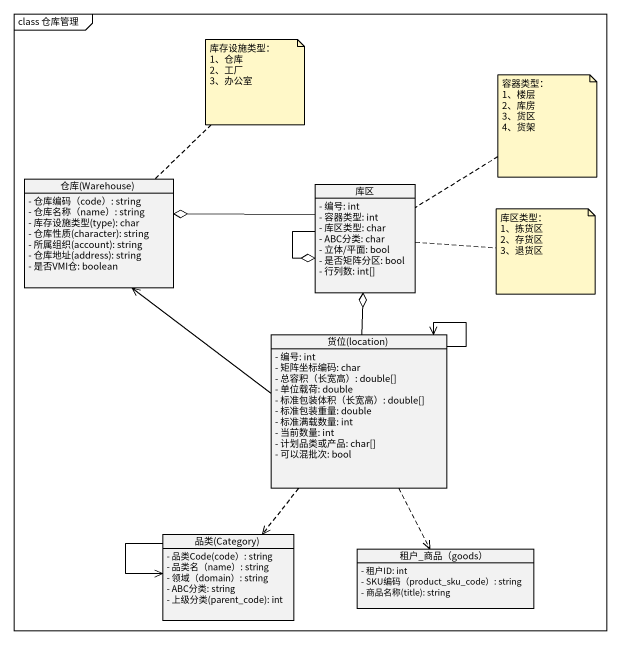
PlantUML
@startuml
mainframe class 仓库管理
hide circle
hide empty members
skinparam classAttributeIconSize 0
class "仓库(Warehouse)" as 仓库_Warehouse {
  - 仓库编码（code）: string
  - 仓库名称（name）: string
  {field} - 库存设施类型(type): char
  {field} - 仓库性质(character): string
  {field} - 所属组织(account): string
  {field} - 仓库地址(address): string
  - 是否VMI仓: boolean
}
class 库区 {
  - 编号: int
  - 容器类型: int
  - 库区类型: char
  - ABC分类: char
  - 立体/平面: bool
  - 是否矩阵分区: bool
  - 行列数: int[]
}
class "货位(location)" as 货位_location {
  - 编号: int
  - 矩阵坐标编码: char
  - 总容积（长宽高）: double[]
  - 单位载荷: double
  - 标准包装体积（长宽高）: double[]
  - 标准包装重量: double
  - 标准满载数量: int
  - 当前数量: int
  - 计划品类或产品: char[]
  - 可以混批次: bool
}
class "品类(Category)" as 品类_Category {
  {field} - 品类Code(code）: string
  - 品类名（name）: string
  - 领域（domain）: string
  - ABC分类: string
  {field} - 上级分类(parent_code): int
}
class "租户_商品（goods）" as 租户_商品_goods {
  - 租户ID: int
  - SKU编码（product_sku_code）: string
  {field} - 商品名称(title): string
}
库区 -left-o 仓库_Warehouse
库区 --o 库区
货位_location -up-> 仓库_Warehouse
货位_location -up-o 库区
货位_location --> 货位_location
货位_location ..> 品类_Category
货位_location ..> 租户_商品_goods
品类_Category --> 品类_Category
note top of 仓库_Warehouse
  库存设施类型：
  1、仓库
  2、工厂
  3、办公室
end note
note top of 库区
  容器类型：
  1、楼层
  2、库房
  3、货区
  4、货架
end note
note right of 库区
  库区类型：
  1、拣货区
  2、存货区
  3、退货区
end note
@enduml
